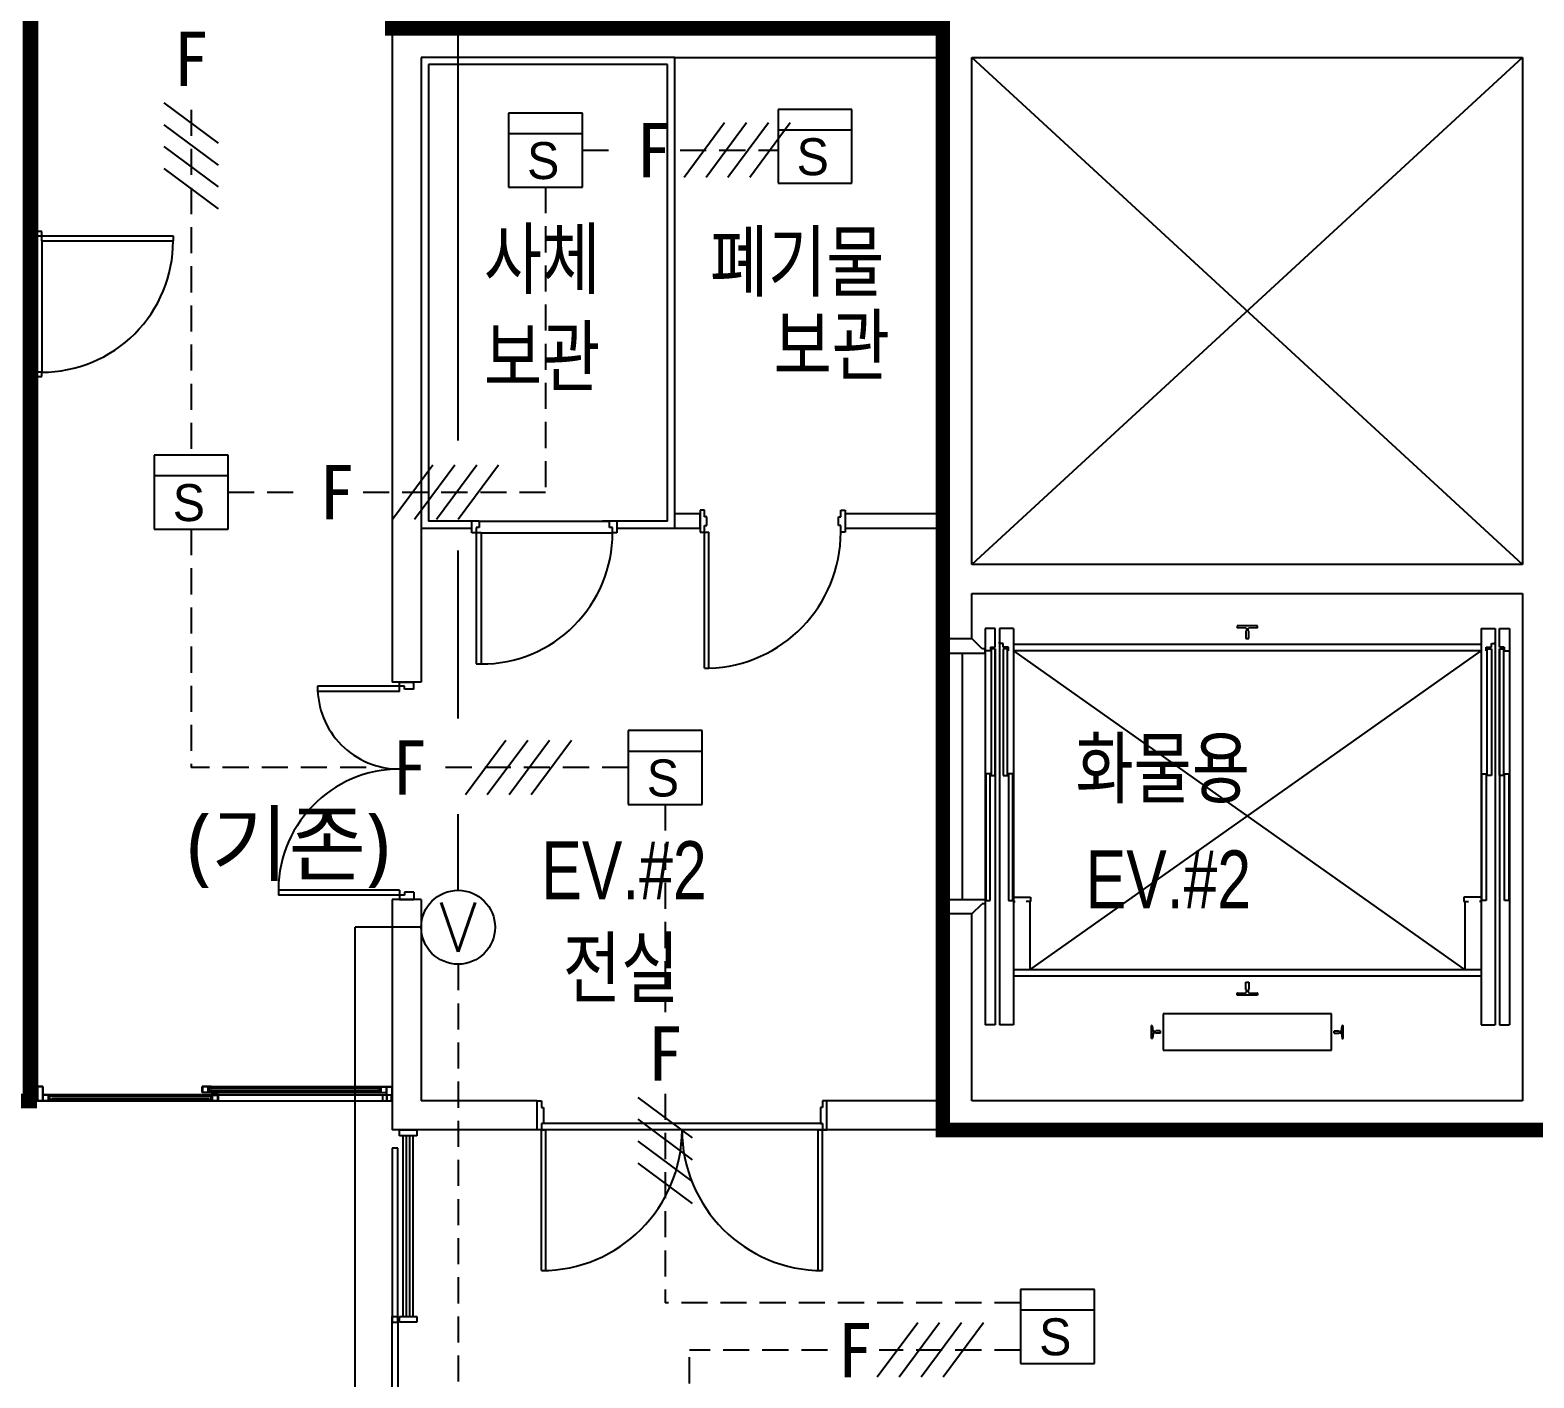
# Model space of a CAD drawing. Header units: millimetres. Extents: x 1710 to 94914, y 1329 to 63037.
# Drawn here: x 60283 to 70659, y 30083 to 39382 of the extents above; entities that cross this region are included whole.
import ezdxf
from ezdxf.enums import TextEntityAlignment as Align

# ---------------------------------------------------------------- set-up
doc = ezdxf.new("R2010")
doc.units = ezdxf.units.MM
doc.header["$LTSCALE"] = 120
doc.linetypes.add('HIDDENX2', pattern=[0.75, 0.5, -0.25])
for name, color, linetype in [('6구역', 51, 'Continuous'), ('ARCH', 9, 'Continuous'), ('DET', 2, 'Continuous'), ('DET-S', 2, 'Continuous'), ('fire', 2, 'Continuous'), ('fire-l', 4, 'Continuous'), ('STROBE', 1, 'Continuous'), ('strobe-l', 4, 'Continuous')]:
    doc.layers.add(name, color=color, linetype=linetype)
doc.styles.add('GHD', font='')
doc.styles.add('ghs', font='')
doc.styles.get("Standard").update_dxf_attribs({"font": 'SIMPLEX.shx'})
doc.styles.add('SUKWOO', font='malgun.ttf')
doc.styles.add('돋움', font='')
doc.styles.get('GHD').set_extended_font_data('Dotum')
doc.styles.get('ghs').set_extended_font_data('Dotum')
doc.styles.get('돋움').set_extended_font_data('DotumChe')

# ---------------------------------------------------------------- blocks, each defined once
blk = doc.blocks.new('e-01')
at = {"layer": 'DET'}
for p, q in [((1.5, 1.5), (-1.5, 1.5)), ((-1.5, 1.5), (-1.5, -1.5)), ((1.5, -1.5), (1.5, 1.5)), ((1.5, 0.66), (-1.5, 0.66))]:
    blk.add_line(p, q, dxfattribs=at)
at = {"layer": 'DET-S'}
blk.add_line((-1.5, -1.5), (1.5, -1.5), dxfattribs=at)
at = {"layer": 'DET', "color": 1, "style": 'ghs'}
blk.add_text('S', height=1.5, dxfattribs=at).set_placement((-0.745, -1.172))
blk = doc.blocks.new('01')
at = {"layer": 'fire'}
for p, q in [((-0.079, 1.25), (-1.937, -1.25)), ((0.929, 1.25), (-0.929, -1.25)), ((1.937, 1.25), (0.079, -1.25)), ((2.944, 1.25), (1.087, -1.25))]:
    blk.add_line(p, q, dxfattribs=at)
blk = doc.blocks.new('e-07')
at = {"layer": 'fire'}
blk.add_circle((0, 1.5), 1.5, dxfattribs=at)
at = {"layer": 'STROBE'}
blk.add_line((0, 3), (0, 2.99), dxfattribs=at)
at = {"layer": 'fire', "color": 1}
blk.add_text('V', height=2, dxfattribs=at).set_placement((0, 1.5), align=Align.MIDDLE)

msp = doc.modelspace()

# ---------------------------------------------------------------- linework, layer by layer
at = {"layer": '6구역', "linetype": 'Continuous', "const_width": 100, "elevation": 0}
msp.add_lwpolyline([(50928.6, 27153), (53956.4, 27051.3), (56193.4, 27186.9), (57667.4, 27375.3), (59631.3, 27751.8), (59631.3, 21444.2), (62781.3, 21444.2), (62781.3, 24501.6), (66881.3, 24501.6), (66881.3, 29294.2), (71831.3, 29294.2), (71831.3, 31794.2), (66581.3, 31794.2), (66581.3, 39394.2), (62781.3, 39394.2), (62781.3, 44444), (60281.3, 44444), (60281.3, 31994.2), (50381.3, 31994.2)], dxfattribs=at)
at = {"layer": 'ARCH', "color": 9}
for p, q in [((60331.4, 44444.2, 0), (60331.3, 31994.2, 0)), ((62781.3, 39494.2, 0), (62781.3, 39194.2, 0)), ((62781.3, 39494.2, 0), (62781.3, 39194.2, 0)), ((62781.4, 39194.2, 0), (62781.4, 34884.2, 0)), ((62981.4, 39194.2, 0), (62981.4, 35944.2, 0)), ((64731.4, 39194.2, 0), (62981.4, 39194.2, 0)), ((63031.4, 39144.2, 0), (63031.4, 35994.2, 0)), ((64681.4, 39144.2, 0), (63031.4, 39144.2, 0)), ((64681.4, 35994.2, 0), (64681.4, 39144.2, 0)), ((64731.4, 39194.2, 0), (66581.3, 39194.2, 0)), ((64731.4, 35944.2, 0), (64731.4, 39194.2, 0)), ((66581.3, 39194.2, 0), (66581.3, 35184.2, 0)), ((70581.3, 39194.2, 0), (66781.3, 35694.2, 0)), ((70581.3, 35694.2, 0), (66781.3, 39194.2, 0)), ((70581.3, 39194.2, 0), (66781.3, 35694.2, 0)), ((70581.3, 35694.2, 0), (66781.3, 39194.2, 0)), ((66781.3, 39194.2, 0), (70581.3, 39194.2, 0)), ((66781.3, 35694.2, 0), (66781.3, 39194.2, 0)), ((66781.3, 39194.2, 0), (70581.3, 39194.2, 0)), ((66781.3, 35694.2, 0), (66781.3, 39194.2, 0)), ((70581.3, 39194.2, 0), (70581.3, 35694.2, 0)), ((70581.3, 39194.2, 0), (70581.3, 35694.2, 0)), ((60364.2, 37992.9, 0), (60284.2, 37992.9, 0)), ((60284.2, 37943.1, 0), (60284.2, 37992.9, 0)), ((60349.2, 37992.9, 0), (60299.2, 37992.9, 0)), ((60349.2, 37992.9, 0), (60299.2, 37992.9, 0)), ((60364.2, 37963.6, 0), (60364.2, 37992.9, 0)), ((60284.2, 37943.1, 0), (60328.3, 37943.1, 0)), ((60284.2, 37943.1, 0), (60284.2, 37042.8, 0)), ((60328.3, 37963.6, 0), (60364.2, 37963.6, 0)), ((60328.3, 37943.1, 0), (60328.3, 37963.6, 0)), ((60364.2, 37963.6, 0), (61269.5, 37963.6, 0)), ((60364.2, 37928.3, 0), (60364.2, 37963.6, 0)), ((60364.2, 37928.3, 0), (61269.5, 37928.3, 0)), ((60364.2, 37928.3, 0), (60364.2, 37022.3, 0)), ((61269.5, 37963.6, 0), (61269.5, 37928.3, 0)), ((60328.3, 37042.8, 0), (60284.2, 37042.8, 0)), ((60284.2, 36992.9, 0), (60284.2, 37042.8, 0)), ((60284.2, 36992.9, 0), (60364.2, 36992.9, 0)), ((60299.2, 36992.9, 0), (60349.2, 36992.9, 0)), ((60328.3, 37022.3, 0), (60328.3, 37042.8, 0)), ((60328.3, 37022.3, 0), (60328.3, 37042.8, 0)), ((60364.2, 37022.3, 0), (60328.3, 37022.3, 0)), ((60364.2, 36992.9, 0), (60364.2, 37022.3, 0)), ((64906.4, 36044.2, 0), (64731.4, 36044.2, 0)), ((64906.4, 36069.2, 0), (64906.4, 35919.2, 0)), ((64936.4, 36069.2, 0), (64906.4, 36069.2, 0)), ((64906.4, 36069.2, 0), (64906.4, 35919.2, 0)), ((64936.4, 36069.2, 0), (64906.4, 36069.2, 0)), ((64906.4, 35944.2, 0), (64906.4, 36044.2, 0)), ((64936.4, 36024.2, 0), (64936.4, 36069.2, 0)), ((64936.4, 36024.2, 0), (64936.4, 36069.2, 0)), ((64951.4, 36024.2, 0), (64936.4, 36024.2, 0)), ((64951.4, 36024.2, 0), (64936.4, 36024.2, 0)), ((64951.4, 35964.2, 0), (64951.4, 36024.2, 0)), ((64951.4, 35964.2, 0), (64951.4, 36024.2, 0)), ((65861.4, 35964.2, 0), (65861.4, 36024.2, 0)), ((65861.4, 36024.2, 0), (65876.4, 36024.2, 0)), ((65861.4, 35964.2, 0), (65861.4, 36024.2, 0)), ((65861.4, 36024.2, 0), (65876.4, 36024.2, 0)), ((65876.4, 36024.2, 0), (65876.4, 36069.2, 0)), ((65876.4, 36069.2, 0), (65906.4, 36069.2, 0)), ((65876.4, 36024.2, 0), (65876.4, 36069.2, 0)), ((65876.4, 36069.2, 0), (65906.4, 36069.2, 0)), ((65906.4, 36069.2, 0), (65906.4, 35919.2, 0)), ((65906.4, 36069.2, 0), (65906.4, 35919.2, 0)), ((66581.3, 36044.2, 0), (65906.4, 36044.2, 0)), ((65906.4, 36044.2, 0), (65906.4, 35944.2, 0)), ((66581.3, 35944.2, 0), (66581.3, 36044.2, 0)), ((62981.4, 35944.2, 0), (62981.4, 34884.2, 0)), ((63331.4, 35944.2, 0), (62981.4, 35944.2, 0)), ((63331.4, 35994.2, 0), (63031.4, 35994.2, 0)), ((63331.4, 35914.2, 0), (63331.4, 35994.2, 0)), ((63381.2, 35994.2, 0), (63331.4, 35994.2, 0)), ((63331.4, 35929.2, 0), (63331.4, 35979.2, 0)), ((63331.4, 35929.2, 0), (63331.4, 35979.2, 0)), ((63360.7, 35914.2, 0), (63331.4, 35914.2, 0)), ((63360.7, 35950.1, 0), (63360.7, 35914.2, 0)), ((63381.2, 35950.1, 0), (63360.7, 35950.1, 0)), ((63360.7, 35914.2, 0), (63360.7, 35009, 0)), ((63396, 35914.2, 0), (63360.7, 35914.2, 0)), ((63381.2, 35994.2, 0), (63381.2, 35950.1, 0)), ((63381.2, 35994.2, 0), (64281.5, 35994.2, 0)), ((63396, 35914.2, 0), (63396, 35009, 0)), ((63396, 35914.2, 0), (64302, 35914.2, 0)), ((64681.4, 35994.2, 0), (64231.4, 35994.2, 0)), ((64281.5, 35950.1, 0), (64281.5, 35994.2, 0)), ((64331.4, 35994.2, 0), (64281.5, 35994.2, 0)), ((64302, 35950.1, 0), (64281.5, 35950.1, 0)), ((64302, 35950.1, 0), (64281.5, 35950.1, 0)), ((64302, 35914.2, 0), (64302, 35950.1, 0)), ((64331.4, 35914.2, 0), (64302, 35914.2, 0)), ((64331.4, 35994.2, 0), (64331.4, 35914.2, 0)), ((64331.4, 35979.2, 0), (64331.4, 35929.2, 0)), ((64731.4, 35944.2, 0), (64331.4, 35944.2, 0)), ((64906.4, 35944.2, 0), (64731.4, 35944.2, 0)), ((64906.4, 35919.2, 0), (64936.4, 35919.2, 0)), ((64906.4, 35919.2, 0), (64936.4, 35919.2, 0)), ((64936.4, 35919.2, 0), (64936.4, 35964.2, 0)), ((64936.4, 35964.2, 0), (64951.4, 35964.2, 0)), ((64936.4, 35919.2, 0), (64936.4, 35964.2, 0)), ((64936.4, 35964.2, 0), (64951.4, 35964.2, 0)), ((64936.4, 34979.2, 0), (64936.4, 35919.2, 0)), ((64936.4, 35919.2, 0), (64966.3, 35919.2, 0)), ((64936.4, 34979.2, 0), (64936.4, 35919.2, 0)), ((64936.4, 35919.2, 0), (64966.3, 35919.2, 0)), ((64966.3, 34979.2, 0), (64966.3, 35919.2, 0)), ((64966.3, 34979.2, 0), (64966.3, 35919.2, 0)), ((65876.4, 35964.2, 0), (65861.4, 35964.2, 0)), ((65876.4, 35964.2, 0), (65861.4, 35964.2, 0)), ((65876.4, 35919.2, 0), (65876.4, 35964.2, 0)), ((65876.4, 35919.2, 0), (65876.4, 35964.2, 0)), ((65906.4, 35919.2, 0), (65876.4, 35919.2, 0)), ((65906.4, 35919.2, 0), (65876.4, 35919.2, 0)), ((66581.3, 35944.2, 0), (65906.4, 35944.2, 0)), ((70581.3, 35694.2, 0), (66781.3, 35694.2, 0)), ((70581.3, 35694.2, 0), (66781.3, 35694.2, 0)), ((66781.3, 35184.2, 0), (66781.3, 35494.2, 0)), ((66781.3, 35494.2, 0), (70581.3, 35494.2, 0)), ((70581.3, 35494.2, 0), (70581.3, 31994.2, 0)), ((66581.2, 35184.2, 0), (66581.2, 35114.2, 0)), ((66581.2, 35184.2, 0), (66581.2, 35114.2, 0)), ((66581.3, 35184.2, 0), (66781.3, 35184.2, 0)), ((66851, 35114.2, 0), (66781.2, 35184.2, 0)), ((66851, 35114.2, 0), (66781.2, 35184.2, 0)), ((66872.8, 35254.2, 0), (66872.8, 32519.5, 0)), ((66942.7, 35254.2, 0), (66872.8, 35254.2, 0)), ((66872.8, 35254.2, 0), (66872.8, 32519.5, 0)), ((66942.7, 35254.2, 0), (66872.8, 35254.2, 0)), ((66942.7, 35124.2, 0), (66942.7, 35254.2, 0)), ((66942.7, 35124.2, 0), (66942.7, 35254.2, 0)), ((66972.7, 35254.2, 0), (66972.7, 32519.5, 0)), ((67068.7, 35254.2, 0), (66972.7, 35254.2, 0)), ((66972.7, 35254.2, 0), (66972.7, 32519.5, 0)), ((67068.7, 35254.2, 0), (66972.7, 35254.2, 0)), ((67068.7, 35254.2, 0), (67068.7, 32519.5, 0)), ((67068.7, 35254.2, 0), (67068.7, 32519.5, 0)), ((68751.7, 35273.2, 0), (68611.7, 35273.2, 0)), ((68611.7, 35273.2, 0), (68611.7, 35262.9, 0)), ((68751.7, 35273.2, 0), (68611.7, 35273.2, 0)), ((68611.7, 35273.2, 0), (68611.7, 35262.9, 0)), ((68614, 35260.4, 0), (68672.1, 35257.5, 0)), ((68614, 35260.4, 0), (68672.1, 35257.5, 0)), ((68672.1, 35257.5, 0), (68675.3, 35254.3, 0)), ((68672.1, 35257.5, 0), (68675.3, 35254.3, 0)), ((68675.3, 35238.3, 0), (68672.2, 35235, 0)), ((68675.3, 35238.3, 0), (68672.2, 35235, 0)), ((68672.2, 35235, 0), (68672.2, 35185.2, 0)), ((68672.2, 35235, 0), (68672.2, 35185.2, 0)), ((68672.2, 35185.2, 0), (68673.2, 35184.2, 0)), ((68672.2, 35185.2, 0), (68673.2, 35184.2, 0)), ((68673.2, 35184.2, 0), (68690.2, 35184.2, 0)), ((68673.2, 35184.2, 0), (68690.2, 35184.2, 0)), ((68675.3, 35254.3, 0), (68675.3, 35238.3, 0)), ((68675.3, 35254.3, 0), (68675.3, 35238.3, 0)), ((68688, 35254.3, 0), (68691.3, 35257.5, 0)), ((68688, 35254.3, 0), (68691.3, 35257.5, 0)), ((68688, 35238.3, 0), (68688, 35254.3, 0)), ((68688, 35238.3, 0), (68688, 35254.3, 0)), ((68691.2, 35235, 0), (68688, 35238.3, 0)), ((68691.2, 35235, 0), (68688, 35238.3, 0)), ((68690.2, 35184.2, 0), (68691.2, 35185.2, 0)), ((68690.2, 35184.2, 0), (68691.2, 35185.2, 0)), ((68691.2, 35185.2, 0), (68691.2, 35235, 0)), ((68691.2, 35185.2, 0), (68691.2, 35235, 0)), ((68691.3, 35257.5, 0), (68749.3, 35260.4, 0)), ((68691.3, 35257.5, 0), (68749.3, 35260.4, 0)), ((68751.7, 35262.9, 0), (68751.7, 35273.2, 0)), ((68751.7, 35262.9, 0), (68751.7, 35273.2, 0)), ((70294.7, 35254.2, 0), (70294.7, 32519.5, 0)), ((70294.7, 35254.2, 0), (70390.7, 35254.2, 0)), ((70294.7, 35254.2, 0), (70294.7, 32519.5, 0)), ((70294.7, 35254.2, 0), (70390.7, 35254.2, 0)), ((70390.7, 35254.2, 0), (70390.7, 32519.5, 0)), ((70390.7, 35254.2, 0), (70390.7, 32519.5, 0)), ((70420.7, 35254.2, 0), (70490.5, 35254.2, 0)), ((70420.7, 35124.2, 0), (70420.7, 35254.2, 0)), ((70420.7, 35254.2, 0), (70490.5, 35254.2, 0)), ((70420.7, 35124.2, 0), (70420.7, 35254.2, 0)), ((70490.5, 35254.2, 0), (70490.5, 32519.5, 0)), ((70490.5, 35254.2, 0), (70490.5, 32519.5, 0)), ((66589.4, 35114.2, 0), (66556.2, 35114.2, 0)), ((66556.2, 35114.2, 0), (66556.2, 35084.2, 0)), ((66589.4, 35114.2, 0), (66556.2, 35114.2, 0)), ((66556.2, 35114.2, 0), (66556.2, 35084.2, 0)), ((66556.2, 35084.2, 0), (66872.3, 35084.2, 0)), ((66556.2, 35084.2, 0), (66872.3, 35084.2, 0)), ((66714.2, 35084.2, 0), (66714.2, 33384.2, 0)), ((66872.3, 35114.2, 0), (66851, 35114.2, 0)), ((66872.3, 35114.2, 0), (66851, 35114.2, 0)), ((66872.3, 35084.2, 0), (66872.3, 35114.2, 0)), ((66872.3, 35084.2, 0), (66872.3, 35114.2, 0)), ((66908.8, 35099.2, 0), (66873.8, 35099.2, 0)), ((66908.8, 35099.2, 0), (66873.8, 35099.2, 0)), ((66908.8, 35124.2, 0), (66942.7, 35124.2, 0)), ((66908.8, 35124.2, 0), (66908.8, 35099.2, 0)), ((66908.8, 35124.2, 0), (66942.7, 35124.2, 0)), ((66908.8, 35124.2, 0), (66908.8, 35099.2, 0)), ((66913.8, 35114.2, 0), (66913.8, 34239.2, 0)), ((66942.7, 35114.2, 0), (66913.8, 35114.2, 0)), ((66913.8, 35114.2, 0), (66913.8, 34239.2, 0)), ((66942.7, 35114.2, 0), (66913.8, 35114.2, 0)), ((66942.7, 34239.2, 0), (66942.7, 35114.2, 0)), ((66942.7, 35114.2, 0), (66942.7, 32519.5, 0)), ((66942.7, 34239.2, 0), (66942.7, 35114.2, 0)), ((66942.7, 35114.2, 0), (66942.7, 32519.5, 0)), ((66972.7, 35149.2, 0), (66972.7, 35159.2, 0)), ((66972.7, 35149.2, 0), (66972.7, 35159.2, 0)), ((66996.7, 35149.2, 0), (66972.7, 35149.2, 0)), ((66996.7, 35149.2, 0), (66972.7, 35149.2, 0)), ((66996.7, 35124.2, 0), (66996.7, 35149.2, 0)), ((66996.7, 35124.2, 0), (66996.7, 35149.2, 0)), ((67032.7, 35124.2, 0), (66996.7, 35124.2, 0)), ((67032.7, 35124.2, 0), (66996.7, 35124.2, 0)), ((66997.7, 35114.2, 0), (66997.7, 34239.2, 0)), ((67027.7, 35114.2, 0), (66997.7, 35114.2, 0)), ((66997.7, 35114.2, 0), (66997.7, 34239.2, 0)), ((67027.7, 35114.2, 0), (66997.7, 35114.2, 0)), ((67027.7, 34239.2, 0), (67027.7, 35114.2, 0)), ((67027.7, 34239.2, 0), (67027.7, 35114.2, 0)), ((67032.7, 35099.2, 0), (67032.7, 35124.2, 0)), ((67032.7, 35099.2, 0), (67032.7, 35124.2, 0)), ((70294.7, 35144.2, 0), (67068.7, 35144.2, 0)), ((70294.7, 35144.2, 0), (67068.7, 35144.2, 0)), ((70294.7, 35099.2, 0), (67068.7, 35099.2, 0)), ((67068.7, 35099.2, 0), (70181.7, 32899.2, 0)), ((70294.7, 35099.2, 0), (67068.7, 35099.2, 0)), ((67068.7, 35099.2, 0), (70181.7, 32899.2, 0)), ((67181.7, 32899.2, 0), (70294.7, 35099.2, 0)), ((67181.7, 32899.2, 0), (70294.7, 35099.2, 0)), ((70330.7, 35124.2, 0), (70366.7, 35124.2, 0)), ((70330.7, 35099.2, 0), (70330.7, 35124.2, 0)), ((70330.7, 35124.2, 0), (70366.7, 35124.2, 0)), ((70330.7, 35099.2, 0), (70330.7, 35124.2, 0)), ((70335.7, 34239.2, 0), (70335.7, 35114.2, 0)), ((70335.7, 35114.2, 0), (70365.7, 35114.2, 0)), ((70335.7, 34239.2, 0), (70335.7, 35114.2, 0)), ((70335.7, 35114.2, 0), (70365.7, 35114.2, 0)), ((70365.7, 35114.2, 0), (70365.7, 34239.2, 0)), ((70365.7, 35114.2, 0), (70365.7, 34239.2, 0)), ((70366.7, 35124.2, 0), (70366.7, 35149.2, 0)), ((70366.7, 35149.2, 0), (70390.7, 35149.2, 0)), ((70366.7, 35124.2, 0), (70366.7, 35149.2, 0)), ((70366.7, 35149.2, 0), (70390.7, 35149.2, 0)), ((70390.7, 35149.2, 0), (70390.7, 35159.2, 0)), ((70390.7, 35149.2, 0), (70390.7, 35159.2, 0)), ((70454.5, 35124.2, 0), (70420.7, 35124.2, 0)), ((70454.5, 35124.2, 0), (70420.7, 35124.2, 0)), ((70420.7, 35114.2, 0), (70420.7, 32519.5, 0)), ((70420.7, 34239.2, 0), (70420.7, 35114.2, 0)), ((70420.7, 35114.2, 0), (70449.5, 35114.2, 0)), ((70420.7, 35114.2, 0), (70420.7, 32519.5, 0)), ((70420.7, 34239.2, 0), (70420.7, 35114.2, 0)), ((70420.7, 35114.2, 0), (70449.5, 35114.2, 0)), ((70449.5, 35114.2, 0), (70449.5, 34239.2, 0)), ((70449.5, 35114.2, 0), (70449.5, 34239.2, 0)), ((70454.5, 35124.2, 0), (70454.5, 35099.2, 0)), ((70454.5, 35124.2, 0), (70454.5, 35099.2, 0)), ((70454.5, 35099.2, 0), (70489.5, 35099.2, 0)), ((70454.5, 35099.2, 0), (70489.5, 35099.2, 0)), ((63360.7, 35009, 0), (63396, 35009, 0)), ((64936.4, 34979.2, 0), (64966.3, 34979.2, 0)), ((64936.4, 34979.2, 0), (64966.3, 34979.2, 0)), ((62981.4, 34884.2, 0), (62781.4, 34884.2, 0)), ((62831.4, 34854.8, 0), (62831.4, 34884.2, 0)), ((62831.4, 34884.2, 0), (62931.4, 34884.2, 0)), ((62831.4, 34884.2, 0), (62931.4, 34884.2, 0)), ((62931.4, 34834.3, 0), (62931.4, 34884.2, 0)), ((62831.4, 34854.8, 0), (62266.4, 34854.8, 0)), ((62831.4, 34819.6, 0), (62267.1, 34819.6, 0)), ((62867.2, 34854.8, 0), (62831.4, 34854.8, 0)), ((62831.4, 34819.6, 0), (62831.4, 34854.8, 0)), ((62867.2, 34834.3, 0), (62867.2, 34854.8, 0)), ((62931.4, 34834.3, 0), (62867.2, 34834.3, 0)), ((66877.8, 34251.7, 0), (66877.8, 33376.7, 0)), ((66907.8, 34251.7, 0), (66877.8, 34251.7, 0)), ((66877.8, 34251.7, 0), (66877.8, 33376.7, 0)), ((66907.8, 34251.7, 0), (66877.8, 34251.7, 0)), ((66907.8, 33376.7, 0), (66907.8, 34251.7, 0)), ((66907.8, 33376.7, 0), (66907.8, 34251.7, 0)), ((67033.7, 34251.7, 0), (67033.7, 33376.7, 0)), ((67063.7, 34251.7, 0), (67033.7, 34251.7, 0)), ((67033.7, 34251.7, 0), (67033.7, 33376.7, 0)), ((67063.7, 34251.7, 0), (67033.7, 34251.7, 0)), ((67063.7, 33376.7, 0), (67063.7, 34251.7, 0)), ((67063.7, 33376.7, 0), (67063.7, 34251.7, 0)), ((70299.7, 34251.7, 0), (70329.7, 34251.7, 0)), ((70299.7, 33376.7, 0), (70299.7, 34251.7, 0)), ((70299.7, 34251.7, 0), (70329.7, 34251.7, 0)), ((70299.7, 33376.7, 0), (70299.7, 34251.7, 0)), ((70329.7, 34251.7, 0), (70329.7, 33376.7, 0)), ((70329.7, 34251.7, 0), (70329.7, 33376.7, 0)), ((70455.5, 34251.7, 0), (70485.5, 34251.7, 0)), ((70455.5, 33376.7, 0), (70455.5, 34251.7, 0)), ((70455.5, 34251.7, 0), (70485.5, 34251.7, 0)), ((70455.5, 33376.7, 0), (70455.5, 34251.7, 0)), ((70485.5, 34251.7, 0), (70485.5, 33376.7, 0)), ((70485.5, 34251.7, 0), (70485.5, 33376.7, 0)), ((66913.8, 34239.2, 0), (66942.7, 34239.2, 0)), ((66913.8, 34239.2, 0), (66942.7, 34239.2, 0)), ((66997.7, 34239.2, 0), (67027.7, 34239.2, 0)), ((66997.7, 34239.2, 0), (67027.7, 34239.2, 0)), ((70365.7, 34239.2, 0), (70335.7, 34239.2, 0)), ((70365.7, 34239.2, 0), (70335.7, 34239.2, 0)), ((70449.5, 34239.2, 0), (70420.7, 34239.2, 0)), ((70449.5, 34239.2, 0), (70420.7, 34239.2, 0)), ((62831.4, 33448.8, 0), (61996.3, 33448.8, 0)), ((62831.4, 33413.6, 0), (61997.1, 33413.6, 0)), ((62831.4, 33448.8, 0), (62831.4, 33413.6, 0)), ((62867.2, 33413.6, 0), (62831.4, 33413.6, 0)), ((62831.4, 33413.6, 0), (62831.4, 33384.2, 0)), ((62931.4, 33434.1, 0), (62867.2, 33434.1, 0)), ((62867.2, 33434.1, 0), (62867.2, 33413.6, 0)), ((62931.4, 33434.1, 0), (62931.4, 33384.2, 0)), ((62781.4, 33384.2, 0), (62781.3, 31794.2, 0)), ((62981.4, 33384.2, 0), (62781.4, 33384.2, 0)), ((62831.4, 33384.2, 0), (62931.4, 33384.2, 0)), ((62981.4, 33384.2, 0), (62981.3, 31994.2, 0)), ((66556.2, 33354.2, 0), (66556.2, 33384.2, 0)), ((66556.2, 33384.2, 0), (66872.3, 33384.2, 0)), ((66556.2, 33354.2, 0), (66556.2, 33384.2, 0)), ((66556.2, 33384.2, 0), (66872.3, 33384.2, 0)), ((66589.4, 33354.2, 0), (66556.2, 33354.2, 0)), ((66589.4, 33354.2, 0), (66556.2, 33354.2, 0)), ((66581.2, 33284.2, 0), (66581.2, 33354.2, 0)), ((66581.2, 33284.2, 0), (66581.2, 33354.2, 0)), ((66781.2, 33284.2, 0), (66851, 33354.2, 0)), ((66781.2, 33284.2, 0), (66851, 33354.2, 0)), ((66872.3, 33354.2, 0), (66851, 33354.2, 0)), ((66872.3, 33354.2, 0), (66851, 33354.2, 0)), ((66872.3, 33384.2, 0), (66872.3, 33354.2, 0)), ((66872.3, 33384.2, 0), (66872.3, 33354.2, 0)), ((66877.8, 33376.7, 0), (66907.8, 33376.7, 0)), ((66877.8, 33376.7, 0), (66907.8, 33376.7, 0)), ((67033.7, 33376.7, 0), (67063.7, 33376.7, 0)), ((67033.7, 33376.7, 0), (67063.7, 33376.7, 0)), ((67068.7, 33399.2, 0), (67186.7, 33399.2, 0)), ((67068.7, 33399.2, 0), (67068.7, 33369.2, 0)), ((67068.7, 33399.2, 0), (67186.7, 33399.2, 0)), ((67068.7, 33399.2, 0), (67068.7, 33369.2, 0)), ((67068.7, 33369.2, 0), (67078.7, 33369.2, 0)), ((67068.7, 33369.2, 0), (67078.7, 33369.2, 0)), ((67186.7, 33369.2, 0), (67156.7, 33369.2, 0)), ((67186.7, 33369.2, 0), (67156.7, 33369.2, 0)), ((67181.7, 33369.2, 0), (67181.7, 32899.2, 0)), ((67181.7, 33369.2, 0), (67181.7, 32899.2, 0)), ((67186.7, 33399.2, 0), (67186.7, 33369.2, 0)), ((67186.7, 33399.2, 0), (67186.7, 33369.2, 0)), ((70176.7, 33399.2, 0), (70176.7, 33369.2, 0)), ((70294.7, 33399.2, 0), (70176.7, 33399.2, 0)), ((70176.7, 33399.2, 0), (70176.7, 33369.2, 0)), ((70294.7, 33399.2, 0), (70176.7, 33399.2, 0)), ((70176.7, 33369.2, 0), (70206.7, 33369.2, 0)), ((70176.7, 33369.2, 0), (70206.7, 33369.2, 0)), ((70181.7, 33369.2, 0), (70181.7, 32899.2, 0)), ((70181.7, 33369.2, 0), (70181.7, 32899.2, 0)), ((70294.7, 33369.2, 0), (70284.7, 33369.2, 0)), ((70294.7, 33369.2, 0), (70284.7, 33369.2, 0)), ((70294.7, 33399.2, 0), (70294.7, 33369.2, 0)), ((70294.7, 33399.2, 0), (70294.7, 33369.2, 0)), ((70329.7, 33376.7, 0), (70299.7, 33376.7, 0)), ((70329.7, 33376.7, 0), (70299.7, 33376.7, 0)), ((70485.5, 33376.7, 0), (70455.5, 33376.7, 0)), ((70485.5, 33376.7, 0), (70455.5, 33376.7, 0)), ((66781.3, 33284.2, 0), (66581.3, 33284.2, 0)), ((66581.3, 33284.2, 0), (66581.3, 31994.2, 0)), ((66781.3, 31994.2, 0), (66781.3, 33284.2, 0)), ((70294.7, 32899.2, 0), (67068.7, 32899.2, 0)), ((70294.7, 32899.2, 0), (67068.7, 32899.2, 0)), ((70294.7, 32854.2, 0), (67068.7, 32854.2, 0)), ((70294.7, 32854.2, 0), (67068.7, 32854.2, 0)), ((68672.2, 32813.2, 0), (68673.2, 32814.2, 0)), ((68672.2, 32813.2, 0), (68673.2, 32814.2, 0)), ((68672.2, 32763.4, 0), (68672.2, 32813.2, 0)), ((68672.2, 32763.4, 0), (68672.2, 32813.2, 0)), ((68673.2, 32814.2, 0), (68690.2, 32814.2, 0)), ((68673.2, 32814.2, 0), (68690.2, 32814.2, 0)), ((68690.2, 32814.2, 0), (68691.2, 32813.2, 0)), ((68690.2, 32814.2, 0), (68691.2, 32813.2, 0)), ((68691.2, 32813.2, 0), (68691.2, 32763.4, 0)), ((68691.2, 32813.2, 0), (68691.2, 32763.4, 0)), ((68611.7, 32725.2, 0), (68611.7, 32735.6, 0)), ((68611.7, 32725.2, 0), (68611.7, 32735.6, 0)), ((68751.7, 32725.2, 0), (68611.7, 32725.2, 0)), ((68751.7, 32725.2, 0), (68611.7, 32725.2, 0)), ((68614, 32738.1, 0), (68672.1, 32740.9, 0)), ((68614, 32738.1, 0), (68672.1, 32740.9, 0)), ((68672.1, 32740.9, 0), (68675.3, 32744.2, 0)), ((68672.1, 32740.9, 0), (68675.3, 32744.2, 0)), ((68675.3, 32760.2, 0), (68672.2, 32763.4, 0)), ((68675.3, 32760.2, 0), (68672.2, 32763.4, 0)), ((68675.3, 32744.2, 0), (68675.3, 32760.2, 0)), ((68675.3, 32744.2, 0), (68675.3, 32760.2, 0)), ((68691.2, 32763.4, 0), (68688, 32760.2, 0)), ((68691.2, 32763.4, 0), (68688, 32760.2, 0)), ((68688, 32760.2, 0), (68688, 32744.2, 0)), ((68688, 32760.2, 0), (68688, 32744.2, 0)), ((68688, 32744.2, 0), (68691.3, 32740.9, 0)), ((68688, 32744.2, 0), (68691.3, 32740.9, 0)), ((68691.3, 32740.9, 0), (68749.3, 32738.1, 0)), ((68691.3, 32740.9, 0), (68749.3, 32738.1, 0)), ((68751.7, 32735.6, 0), (68751.7, 32725.2, 0)), ((68751.7, 32735.6, 0), (68751.7, 32725.2, 0)), ((68101.7, 32594.2, 0), (68101.7, 32344.2, 0)), ((69261.7, 32594.2, 0), (68101.7, 32594.2, 0)), ((68101.7, 32594.2, 0), (68101.7, 32344.2, 0)), ((69261.7, 32594.2, 0), (68101.7, 32594.2, 0)), ((69261.7, 32344.2, 0), (69261.7, 32594.2, 0)), ((69261.7, 32344.2, 0), (69261.7, 32594.2, 0)), ((66942.7, 32519.5, 0), (66872.8, 32519.5, 0)), ((66942.7, 32519.5, 0), (66872.8, 32519.5, 0)), ((67068.7, 32519.5, 0), (66972.7, 32519.5, 0)), ((67068.7, 32519.5, 0), (66972.7, 32519.5, 0)), ((68019.7, 32424.7, 0), (68019.7, 32513.7, 0)), ((68023.7, 32513.7, 0), (68019.7, 32513.7, 0)), ((68019.7, 32424.7, 0), (68019.7, 32513.7, 0)), ((68023.7, 32513.7, 0), (68019.7, 32513.7, 0)), ((68031.2, 32479, 0), (68027.2, 32510.2, 0)), ((68031.2, 32479, 0), (68027.2, 32510.2, 0)), ((69332.2, 32479, 0), (69336.2, 32510.2, 0)), ((69332.2, 32479, 0), (69336.2, 32510.2, 0)), ((69339.7, 32513.7, 0), (69343.7, 32513.7, 0)), ((69339.7, 32513.7, 0), (69343.7, 32513.7, 0)), ((69343.7, 32424.7, 0), (69343.7, 32513.7, 0)), ((69343.7, 32424.7, 0), (69343.7, 32513.7, 0)), ((70294.7, 32519.5, 0), (70390.7, 32519.5, 0)), ((70294.7, 32519.5, 0), (70390.7, 32519.5, 0)), ((70420.7, 32519.5, 0), (70490.5, 32519.5, 0)), ((70420.7, 32519.5, 0), (70490.5, 32519.5, 0)), ((68023.7, 32424.7, 0), (68019.7, 32424.7, 0)), ((68023.7, 32424.7, 0), (68019.7, 32424.7, 0)), ((68031.2, 32459.5, 0), (68027.2, 32428.2, 0)), ((68031.2, 32459.5, 0), (68027.2, 32428.2, 0)), ((68045, 32474, 0), (68036.2, 32474, 0)), ((68045, 32474, 0), (68036.2, 32474, 0)), ((68045, 32464.5, 0), (68036.2, 32464.5, 0)), ((68045, 32464.5, 0), (68036.2, 32464.5, 0)), ((68080.7, 32477.2, 0), (68049.7, 32477.2, 0)), ((68080.7, 32477.2, 0), (68049.7, 32477.2, 0)), ((68080.7, 32461.2, 0), (68049.7, 32461.2, 0)), ((68080.7, 32461.2, 0), (68049.7, 32461.2, 0)), ((68080.7, 32477.2, 0), (68081.7, 32476.2, 0)), ((68080.7, 32477.2, 0), (68081.7, 32476.2, 0)), ((68081.7, 32462.2, 0), (68080.7, 32461.2, 0)), ((68081.7, 32462.2, 0), (68080.7, 32461.2, 0)), ((68081.7, 32462.2, 0), (68081.7, 32476.2, 0)), ((68081.7, 32462.2, 0), (68081.7, 32476.2, 0)), ((69282.7, 32477.2, 0), (69281.7, 32476.2, 0)), ((69282.7, 32477.2, 0), (69281.7, 32476.2, 0)), ((69281.7, 32462.2, 0), (69281.7, 32476.2, 0)), ((69281.7, 32462.2, 0), (69281.7, 32476.2, 0)), ((69281.7, 32462.2, 0), (69282.7, 32461.2, 0)), ((69281.7, 32462.2, 0), (69282.7, 32461.2, 0)), ((69282.7, 32477.2, 0), (69313.7, 32477.2, 0)), ((69282.7, 32477.2, 0), (69313.7, 32477.2, 0)), ((69282.7, 32461.2, 0), (69313.7, 32461.2, 0)), ((69282.7, 32461.2, 0), (69313.7, 32461.2, 0)), ((69318.3, 32474, 0), (69327.2, 32474, 0)), ((69318.3, 32474, 0), (69327.2, 32474, 0)), ((69318.3, 32464.5, 0), (69327.2, 32464.5, 0)), ((69318.3, 32464.5, 0), (69327.2, 32464.5, 0)), ((69332.2, 32459.5, 0), (69336.2, 32428.2, 0)), ((69332.2, 32459.5, 0), (69336.2, 32428.2, 0)), ((69339.7, 32424.7, 0), (69343.7, 32424.7, 0)), ((69339.7, 32424.7, 0), (69343.7, 32424.7, 0)), ((68101.7, 32344.2, 0), (69261.7, 32344.2, 0)), ((68101.7, 32344.2, 0), (69261.7, 32344.2, 0)), ((60371.3, 32094.2, 0), (60331.3, 32094.2, 0)), ((60331.3, 32094.2, 0), (60331.3, 31994.2, 0)), ((60369.3, 32092.3, 0), (60333.3, 32092.3, 0)), ((60333.3, 32092.3, 0), (60333.3, 31996.2, 0)), ((60369.3, 32092.3, 0), (60369.3, 31996.2, 0)), ((60371.3, 32094.2, 0), (60371.3, 31994.2, 0)), ((61531.2, 32094.2, 0), (61471.2, 32094.2, 0)), ((61471.2, 32051.5, 0), (61471.2, 32094.2, 0)), ((61471.2, 32094.2, 0), (61471.2, 32051.5, 0)), ((61471.2, 32051.5, 0), (61471.2, 32094.2, 0)), ((61529.2, 32092.2, 0), (61473.2, 32092.2, 0)), ((61473.2, 32092.2, 0), (61473.2, 32053.5, 0)), ((61529.2, 32086.2, 0), (61509.2, 32086.2, 0)), ((61509.2, 32086.2, 0), (61509.2, 32059.5, 0)), ((61511.2, 32084.2, 0), (61511.2, 32061.5, 0)), ((61531.2, 32084.2, 0), (61511.2, 32084.2, 0)), ((61511.2, 32061.5, 0), (61517.9, 32084.2, 0)), ((61517.9, 32084.2, 0), (61517.9, 32061.5, 0)), ((61517.9, 32080.9, 0), (62694.6, 32080.9, 0)), ((61517.9, 32064.9, 0), (62694.6, 32064.9, 0)), ((61529.2, 32092.2, 0), (61529.2, 32086.2, 0)), ((61531.2, 32094.2, 0), (61531.2, 32084.2, 0)), ((61531.2, 32094.2, 0), (62681.2, 32094.2, 0)), ((62681.2, 32094.2, 0), (62741.2, 32094.2, 0)), ((62681.2, 32094.2, 0), (62681.2, 32084.2, 0)), ((62681.2, 32084.2, 0), (62701.2, 32084.2, 0)), ((62683.2, 32092.2, 0), (62739.2, 32092.2, 0)), ((62683.2, 32092.2, 0), (62683.2, 32086.2, 0)), ((62683.2, 32086.2, 0), (62703.2, 32086.2, 0)), ((62701.2, 32061.5, 0), (62694.6, 32084.2, 0)), ((62694.6, 32084.2, 0), (62694.6, 32061.5, 0)), ((62701.2, 32084.2, 0), (62701.2, 32061.5, 0)), ((62703.2, 32086.2, 0), (62703.2, 32059.5, 0)), ((62739.2, 32092.2, 0), (62739.2, 32053.5, 0)), ((62741.2, 32051.5, 0), (62741.2, 32094.2, 0)), ((62741.2, 32094.2, 0), (62741.2, 32051.5, 0)), ((62741.2, 32051.5, 0), (62741.2, 32094.2, 0)), ((62741.2, 32051.5, 0), (62741.2, 32094.2, 0)), ((62741.2, 32094.2, 0), (62741.2, 32051.5, 0)), ((62741.2, 32051.5, 0), (62741.2, 32094.2, 0)), ((62741.2, 32094.2, 0), (62781.3, 32094.2, 0)), ((62741.2, 32094.2, 0), (62741.3, 31994.2, 0)), ((62743.2, 32092.2, 0), (62779.3, 32092.2, 0)), ((62743.2, 32092.2, 0), (62743.3, 31996.2, 0)), ((62779.3, 32092.2, 0), (62779.3, 31996.2, 0)), ((62781.2, 32094.2, 0), (62781.2, 31994.2, 0)), ((62781.2, 32094.2, 0), (62781.3, 31994.2, 0)), ((53869.6, 31994.2, 0), (62781.3, 31994.2, 0)), ((55631.3, 31994.2, 0), (62781.3, 31994.2, 0)), ((60371.3, 31994.2, 0), (60331.3, 31994.2, 0)), ((60369.3, 31996.2, 0), (60333.3, 31996.2, 0)), ((60431.3, 32036.9, 0), (60371.3, 32036.9, 0)), ((60431.3, 31994.2, 0), (60371.3, 31994.2, 0)), ((60429.3, 32034.9, 0), (60373.3, 32034.9, 0)), ((60429.3, 31996.2, 0), (60373.3, 31996.2, 0)), ((60429.3, 32028.9, 0), (60409.3, 32028.9, 0)), ((60409.3, 32002.2, 0), (60409.3, 32028.9, 0)), ((60429.3, 32002.2, 0), (60409.3, 32002.2, 0)), ((60431.3, 32026.9, 0), (60411.3, 32026.9, 0)), ((60411.3, 32004.2, 0), (60411.3, 32026.9, 0)), ((60411.3, 32026.9, 0), (60418, 32004.2, 0)), ((60431.3, 32004.2, 0), (60411.3, 32004.2, 0)), ((60418, 32004.2, 0), (60418, 32026.9, 0)), ((60429.3, 32028.9, 0), (60429.3, 32034.9, 0)), ((60429.3, 31996.2, 0), (60429.3, 32002.2, 0)), ((61581.3, 32036.9, 0), (60431.3, 32036.9, 0)), ((60431.3, 32026.9, 0), (60431.3, 32036.9, 0)), ((60431.3, 31994.2, 0), (60431.3, 32004.2, 0)), ((61581.3, 31994.2, 0), (60431.3, 31994.2, 0)), ((61517.2, 32023.5, 0), (60433.9, 32023.5, 0)), ((61517.2, 32007.5, 0), (60433.9, 32007.5, 0)), ((61531.2, 32051.5, 0), (61471.2, 32051.5, 0)), ((61529.2, 32053.5, 0), (61473.2, 32053.5, 0)), ((61529.2, 32059.5, 0), (61509.2, 32059.5, 0)), ((61531.2, 32061.5, 0), (61511.2, 32061.5, 0)), ((61519.8, 32036.9, 0), (61579.8, 32036.9, 0)), ((61519.8, 32026.9, 0), (61519.8, 32036.9, 0)), ((61519.8, 32026.9, 0), (61539.8, 32026.9, 0)), ((61519.8, 31994.2, 0), (61519.8, 32004.2, 0)), ((61519.8, 32004.2, 0), (61539.8, 32004.2, 0)), ((61519.8, 31994.2, 0), (61579.8, 31994.2, 0)), ((61521.8, 32034.9, 0), (61577.8, 32034.9, 0)), ((61521.8, 32028.9, 0), (61521.8, 32034.9, 0)), ((61521.8, 32028.9, 0), (61541.8, 32028.9, 0)), ((61521.8, 31996.2, 0), (61521.8, 32002.2, 0)), ((61521.8, 32002.2, 0), (61541.8, 32002.2, 0)), ((61521.8, 31996.2, 0), (61577.8, 31996.2, 0)), ((61529.2, 32059.5, 0), (61529.2, 32053.5, 0)), ((61531.2, 32061.5, 0), (61531.2, 32051.5, 0)), ((61531.2, 32051.5, 0), (62681.2, 32051.5, 0)), ((61533.1, 32004.2, 0), (61533.1, 32026.9, 0)), ((61539.8, 32026.9, 0), (61533.1, 32004.2, 0)), ((61539.8, 32004.2, 0), (61539.8, 32026.9, 0)), ((61541.8, 32002.2, 0), (61541.8, 32028.9, 0)), ((61577.8, 31996.2, 0), (61577.8, 32034.9, 0)), ((61579.8, 32036.9, 0), (61579.8, 31994.2, 0)), ((61579.8, 31994.2, 0), (61579.8, 32036.9, 0)), ((61579.8, 32036.9, 0), (61579.8, 31994.2, 0)), ((61579.8, 32036.9, 0), (62777.1, 32036.9, 0)), ((61579.8, 31994.2, 0), (62777.1, 31994.2, 0)), ((62681.2, 32061.5, 0), (62701.2, 32061.5, 0)), ((62681.2, 32061.5, 0), (62681.2, 32051.5, 0)), ((62681.2, 32051.5, 0), (62741.2, 32051.5, 0)), ((62683.2, 32059.5, 0), (62703.2, 32059.5, 0)), ((62683.2, 32059.5, 0), (62683.2, 32053.5, 0)), ((62683.2, 32053.5, 0), (62739.2, 32053.5, 0)), ((62714.6, 32036.9, 0), (62714.6, 31994.2, 0)), ((62741.3, 31994.2, 0), (62781.3, 31994.2, 0)), ((62743.3, 31996.2, 0), (62779.3, 31996.2, 0)), ((62777.1, 31994.2, 0), (62777.1, 32036.9, 0)), ((63781.3, 31994.2, 0), (62981.3, 31994.2, 0)), ((63781.3, 31994.2, 0), (62981.3, 31994.2, 0)), ((63781.3, 31794.2, 0), (63781.3, 31994.2, 0)), ((63781.3, 31994.2, 0), (63811.3, 31994.2, 0)), ((63781.3, 31794.2, 0), (63781.3, 31994.2, 0)), ((63781.3, 31994.2, 0), (63811.3, 31994.2, 0)), ((63811.3, 31994.2, 0), (63811.3, 31949.2, 0)), ((63811.3, 31994.2, 0), (63811.3, 31949.2, 0)), ((66581.3, 31994.2, 0), (65751.3, 31994.2, 0)), ((66581.3, 31994.2, 0), (65751.3, 31994.2, 0)), ((65781.3, 31994.2, 0), (65751.3, 31994.2, 0)), ((65751.3, 31994.2, 0), (65751.3, 31949.2, 0)), ((65781.3, 31994.2, 0), (65751.3, 31994.2, 0)), ((65751.3, 31994.2, 0), (65751.3, 31949.2, 0)), ((65781.3, 31794.2, 0), (65781.3, 31994.2, 0)), ((65781.3, 31794.2, 0), (65781.3, 31994.2, 0)), ((70581.3, 31994.2, 0), (66781.3, 31994.2, 0)), ((63811.3, 31949.2, 0), (63826.3, 31949.2, 0)), ((63811.3, 31949.2, 0), (63826.3, 31949.2, 0)), ((63826.3, 31949.2, 0), (63826.3, 31839.2, 0)), ((63826.3, 31949.2, 0), (63826.3, 31839.2, 0)), ((65751.3, 31949.2, 0), (65736.3, 31949.2, 0)), ((65736.3, 31949.2, 0), (65736.3, 31839.2, 0)), ((65751.3, 31949.2, 0), (65736.3, 31949.2, 0)), ((65736.3, 31949.2, 0), (65736.3, 31839.2, 0)), ((63781.3, 31794.2, 0), (62781.3, 31794.2, 0)), ((62831.3, 31754.2, 0), (62831.3, 31794.2, 0)), ((62831.3, 31794.2, 0), (62951.3, 31794.2, 0)), ((62951.3, 31754.2, 0), (62831.3, 31754.2, 0)), ((62856.3, 30508.2, 0), (62856.3, 31754.2, 0)), ((62879.3, 30508.2, 0), (62879.3, 31754.2, 0)), ((62903.3, 30508.2, 0), (62903.3, 31754.2, 0)), ((62926.3, 30508.2, 0), (62926.3, 31754.2, 0)), ((62951.3, 31794.2, 0), (62951.3, 31754.2, 0)), ((63811.3, 31794.2, 0), (63781.3, 31794.2, 0)), ((63811.3, 31794.2, 0), (63781.3, 31794.2, 0)), ((65751.3, 31839.2, 0), (63811.3, 31839.2, 0)), ((63826.3, 31839.2, 0), (63811.3, 31839.2, 0)), ((63811.3, 31839.2, 0), (63811.3, 31794.2, 0)), ((65751.3, 31839.2, 0), (63811.3, 31839.2, 0)), ((63826.3, 31839.2, 0), (63811.3, 31839.2, 0)), ((63811.3, 31839.2, 0), (63811.3, 31794.2, 0)), ((63811.3, 31794.2, 0), (63841.3, 31794.2, 0)), ((63811.3, 30824.2, 0), (63811.3, 31794.2, 0)), ((63811.3, 31794.2, 0), (63841.3, 31794.2, 0)), ((63811.3, 30824.2, 0), (63811.3, 31794.2, 0)), ((65751.3, 31794.2, 0), (63811.3, 31794.2, 0)), ((65751.3, 31794.2, 0), (63811.3, 31794.2, 0)), ((63841.3, 30824.7, 0), (63841.3, 31794.2, 0)), ((63841.3, 30824.7, 0), (63841.3, 31794.2, 0)), ((66581.3, 31794.2, 0), (65281.3, 31794.2, 0)), ((70781.3, 31794.2, 0), (65281.3, 31794.2, 0)), ((65721.4, 30824.7, 0), (65721.4, 31794.2, 0)), ((65721.4, 31794.2, 0), (65751.3, 31794.2, 0)), ((65721.4, 30824.7, 0), (65721.4, 31794.2, 0)), ((65721.4, 31794.2, 0), (65751.3, 31794.2, 0)), ((65736.3, 31839.2, 0), (65751.3, 31839.2, 0)), ((65736.3, 31839.2, 0), (65751.3, 31839.2, 0)), ((65751.3, 31839.2, 0), (65751.3, 31794.2, 0)), ((65751.3, 31839.2, 0), (65751.3, 31794.2, 0)), ((65751.3, 30824.2, 0), (65751.3, 31794.2, 0)), ((65751.3, 30824.2, 0), (65751.3, 31794.2, 0)), ((65751.3, 31794.2, 0), (65781.3, 31794.2, 0)), ((65751.3, 31794.2, 0), (65781.3, 31794.2, 0)), ((62781.3, 31668.1, 0), (62781.3, 30468.1, 0)), ((62821.3, 31668.1, 0), (62781.3, 31668.1, 0)), ((62821.3, 30468.1, 0), (62821.3, 31668.1, 0)), ((63812, 30824.2, 0), (63811.3, 30824.2, 0)), ((63812, 30824.2, 0), (63811.3, 30824.2, 0)), ((65750.7, 30824.2, 0), (65751.3, 30824.2, 0)), ((65750.7, 30824.2, 0), (65751.3, 30824.2, 0)), ((62781.3, 29328.1, 0), (62781.3, 30508.1, 0)), ((62781.3, 30508.1, 0), (62821.3, 30508.1, 0)), ((62821.3, 30508.1, 0), (62821.3, 29328.1, 0)), ((62831.3, 30468.2, 0), (62831.3, 30508.2, 0)), ((62831.3, 30508.2, 0), (62951.3, 30508.2, 0)), ((62951.3, 30508.2, 0), (62951.3, 30468.2, 0)), ((62781.3, 30468.1, 0), (62821.3, 30468.1, 0)), ((62951.3, 30468.2, 0), (62831.3, 30468.2, 0))]:
    msp.add_line(p, q, dxfattribs=at)
for centre, radius, start, end in [((60364.8, 37927, 0), 904.7, 269.96385, 0.08492), ((63397.3, 35913.6, 0), 904.7, 269.91508, 0.03615), ((64936.4, 35919.2, 0), 940, 271.8271, 0), ((68614.2, 35262.9, 0), 2.5, 180, 266.59066), ((68614.2, 35262.9, 0), 2.5, 180, 266.59066), ((68749.2, 35262.9, 0), 2.5, 273.40934, 0), ((68749.2, 35262.9, 0), 2.5, 273.40934, 0), ((62831.4, 34848.8, 0), 565, 179.39154, 270), ((62831.4, 33448.8, 0), 835, 90, 182.41909), ((68614.2, 32735.6, 0), 2.5, 93.40934, 180), ((68614.2, 32735.6, 0), 2.5, 93.40934, 180), ((68749.2, 32735.6, 0), 2.5, 0, 86.59066), ((68749.2, 32735.6, 0), 2.5, 0, 86.59066), ((68023.7, 32510.2, 0), 3.5, 0, 90), ((68023.7, 32510.2, 0), 3.5, 0, 90), ((68036.2, 32479, 0), 5, 180, 270), ((68036.2, 32479, 0), 5, 180, 270), ((68036.2, 32479, 0), 5, 180, 270), ((68036.2, 32479, 0), 5, 180, 270), ((69327.2, 32479, 0), 5, 270, 0), ((69327.2, 32479, 0), 5, 270, 0), ((69327.2, 32479, 0), 5, 270, 0), ((69327.2, 32479, 0), 5, 270, 0), ((69339.7, 32510.2, 0), 3.5, 90, 180), ((69339.7, 32510.2, 0), 3.5, 90, 180), ((68023.7, 32428.2, 0), 3.5, 270, 0), ((68023.7, 32428.2, 0), 3.5, 270, 0), ((68036.2, 32459.5, 0), 5, 90, 180), ((68036.2, 32459.5, 0), 5, 90, 180), ((68036.2, 32459.5, 0), 5, 90, 180), ((68036.2, 32459.5, 0), 5, 90, 180), ((68045, 32479, 0), 5, 270, 339.51268), ((68045, 32479, 0), 5, 270, 339.51268), ((68045, 32459.5, 0), 5, 20.48732, 90), ((68045, 32459.5, 0), 5, 20.48732, 90), ((69318.3, 32479, 0), 5, 200.48732, 270), ((69318.3, 32479, 0), 5, 200.48732, 270), ((69318.3, 32459.5, 0), 5, 90, 159.51268), ((69318.3, 32459.5, 0), 5, 90, 159.51268), ((69327.2, 32459.5, 0), 5, 0, 90), ((69327.2, 32459.5, 0), 5, 0, 90), ((69327.2, 32459.5, 0), 5, 0, 90), ((69327.2, 32459.5, 0), 5, 0, 90), ((69339.7, 32428.2, 0), 3.5, 180, 270), ((69339.7, 32428.2, 0), 3.5, 180, 270), ((61538.7, 32087.3, 0), 8.12, 202.74102, 232.84977), ((61538.7, 32058.4, 0), 8.12, 127.15023, 157.25898), ((62673.7, 32087.3, 0), 8.12, 307.15023, 337.25898), ((62673.7, 32058.4, 0), 8.12, 22.74102, 52.84977), ((60438.8, 32030, 0), 8.12, 202.74102, 232.84977), ((60438.8, 32001, 0), 8.12, 127.15023, 157.25898), ((61512.3, 32030, 0), 8.12, 307.15023, 337.25898), ((61512.3, 32001, 0), 8.12, 22.74102, 52.84977), ((63811.3, 31794.2, 0), 970, 270.00002, 0.00001), ((65751.3, 31794.2, 0), 970, 180.00001, 270)]:
    msp.add_arc(centre, radius, start, end, dxfattribs=at)
at = {"layer": 'fire-l', "linetype": 'HIDDENX2', "ltscale": 3}
for p, q in [((61393.7, 38832.9, 0), (61393.7, 36449, 0)), ((64093.8, 38553.8, 0), (64334, 38553.8, 0)), ((64768.6, 38553.8, 0), (65443.5, 38553.8, 0)), ((63838.8, 38298.8, 0), (63838.8, 36194, 0)), ((61648.7, 36194, 0), (62169, 36194, 0)), ((62580.3, 36194, 0), (63838.8, 36194, 0)), ((61393.7, 35939, 0), (61393.7, 34294.1, 0)), ((62601.4, 34294.1, 0), (61393.7, 34294.1, 0)), ((64409.8, 34294.1, 0), (63129.5, 34294.1, 0)), ((64664.8, 34039.1, 0), (64664.8, 32607.2, 0)), ((64664.8, 32043.4, 0), (64664.8, 30602.5, 0)), ((67116.8, 30602.5, 0), (64664.8, 30602.5, 0)), ((64833.7, 28425.9, 0), (64833.7, 30275.3, 0)), ((65785.1, 30275.3, 0), (64833.7, 30275.3, 0)), ((67116.8, 30275.3, 0), (66141.3, 30275.3, 0))]:
    msp.add_line(p, q, dxfattribs=at)
at = {"layer": 'fire-l', "color": 3, "linetype": 'HIDDENX2', "ltscale": 3}
msp.add_line((63236.3, 32937.7, 0), (63236.3, 29549.2, 0), dxfattribs=at)
at = {"layer": 'strobe-l'}
for p, q in [((63236.3, 36551.7, 0), (63236.3, 40944.2, 0)), ((63236.3, 34633.6, 0), (63236.3, 35792.7, 0)), ((63236.3, 33447.7, 0), (63236.3, 33972.7, 0)), ((62526.3, 28410.9, 0), (62526.3, 33192.7, 0)), ((62981.3, 33192.7, 0), (62526.3, 33192.7, 0))]:
    msp.add_line(p, q, dxfattribs=at)

# ---------------------------------------------------------------- block references
at = {"layer": 'fire-l', "linetype": 'HIDDENX2', "ltscale": 2, "xscale": 150, "yscale": 150, "zscale": 150, "rotation": 90}
for p in [(61393.7, 38439.2, 0), (64664.8, 31577, 0)]:
    msp.add_blockref('01', p, dxfattribs=at)
at = {"layer": 'fire-l', "xscale": 170, "yscale": 170, "zscale": 170}
for name, p in [('e-01', (63838.8, 38553.8, 0)), ('e-01', (65698.5, 38580.2, 0)), ('e-01', (61393.7, 36194, 0)), ('e-01', (64664.8, 34294.1, 0)), ('e-07', (63236.3, 32937.7, 0)), ('e-01', (67371.8, 30438.9, 0))]:
    msp.add_blockref(name, p, dxfattribs=at)
at = {"layer": 'fire-l', "linetype": 'HIDDENX2', "ltscale": 2, "xscale": 150, "yscale": 150, "zscale": 150}
for p in [(65086.4, 38553.8, 0), (63074.2, 36194, 0), (63576.8, 34294.1, 0), (66419.2, 30275.3, 0)]:
    msp.add_blockref('01', p, dxfattribs=at)

# ---------------------------------------------------------------- texts
at = {"layer": 'ARCH', "color": 9, "style": 'GHD', "width": 0.8}
for s, p in [('사체', (63414.6, 37605, 0)), ('폐기물', (64973.6, 37586.4, 0)), ('보관', (65412.4, 37008.9, 0)), ('보관', (63414.6, 36929.8, 0)), ('화물용', (67495.8, 34091.3, 0)), ('화물용', (67495.8, 34091.3, 0)), ('EV.#2', (63811, 33386.3, 0)), ('EV.#2', (67567.1, 33322.8, 0)), ('EV.#2', (67567.1, 33322.8, 0)), ('전실', (63958.6, 32713.2, 0))]:
    msp.add_text(s, height=400, dxfattribs=at).set_placement(p)
at = {"layer": 'fire', "linetype": 'HIDDENX2', "ltscale": 2, "style": '돋움'}
for p in [(61393.7, 39182.9, 0), (64586.8, 38553.8, 0), (62399.2, 36194, 0), (62901.8, 34294.1, 0), (64664.8, 32320.8, 0), (65975.2, 30275.3, 0)]:
    msp.add_text('F', height=375, dxfattribs=at).set_placement(p, align=Align.MIDDLE)
at = {"layer": 'fire', "color": 2, "style": 'SUKWOO'}
msp.add_text('(기존)', height=425, dxfattribs=at).set_placement((62066.4, 33749.7, 0), align=Align.MIDDLE)

doc.saveas('drawing.dxf')
